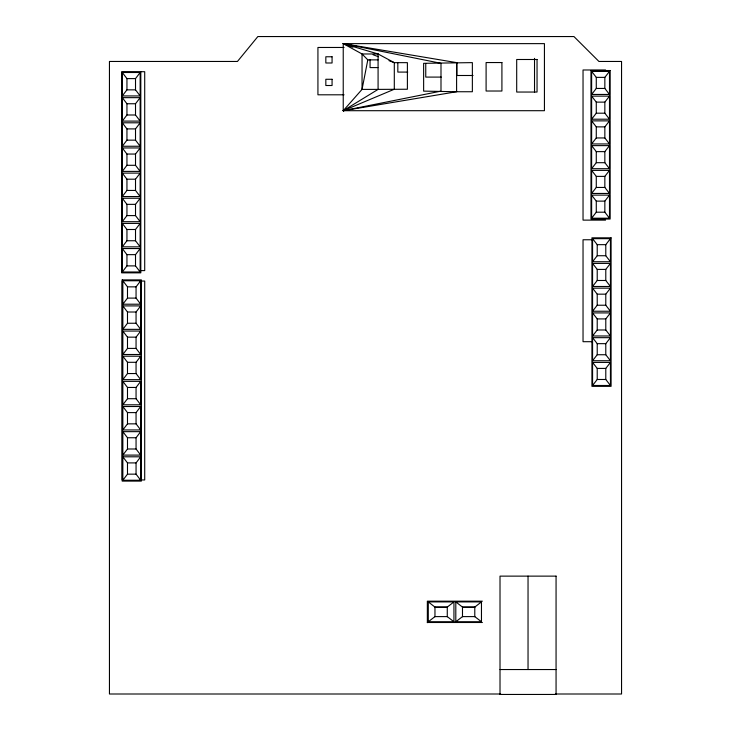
<?xml version="1.0" encoding="UTF-8"?>
<svg xmlns="http://www.w3.org/2000/svg" width="731" height="731" viewBox="0 0 731 731"><rect width="100%" height="100%" fill="white"/><g stroke="black" fill="none" stroke-linecap="round" stroke-linejoin="round"><path stroke-width="1.1" d="M122.296 271.996L122.296 248.549L140.16 248.549L140.16 271.996L122.296 271.996L126.947 265.892L126.947 254.653L122.296 248.549M122.296 246.85L122.296 223.403L140.16 223.403L140.16 246.85L122.296 246.85L126.947 240.746L126.947 229.497L122.296 223.403M122.296 221.694L122.296 198.247L140.16 198.247L140.16 221.694L122.296 221.694L126.947 215.599L126.947 204.351L122.296 198.247M122.296 196.548L122.296 173.101L140.16 173.101L140.16 196.548L122.296 196.548L126.947 190.444L126.947 179.196L122.296 173.101M122.296 171.392L122.296 147.954L140.16 147.954L140.16 171.392L122.296 171.392L126.947 165.297L126.947 154.049L122.296 147.954M122.296 146.246L122.296 122.799L140.16 122.799L140.16 146.246L122.296 146.246L126.947 140.151L126.947 128.903L122.296 122.799M122.296 121.099L122.296 97.652L140.16 97.652L140.16 121.099L122.296 121.099L126.947 114.995L126.947 103.747L122.296 97.652M122.296 95.944L122.296 72.506L140.16 72.506L140.16 95.944L122.296 95.944L126.947 89.849L126.947 78.601L122.296 72.506M122.845 480.249L122.845 456.802L140.708 456.802L140.708 480.249L122.845 480.249L127.486 474.154L127.486 462.906L122.845 456.802M122.845 455.102L122.845 431.655L140.708 431.655L140.708 455.102L122.845 455.102L127.486 448.998L127.486 437.75L122.845 431.655M122.845 429.947L122.845 406.509L140.708 406.509L140.708 429.947L122.845 429.947L127.486 423.852L127.486 412.604L122.845 406.509M122.845 404.8L122.845 381.354L140.708 381.354L140.708 404.8L122.845 404.8L127.486 398.706L127.486 387.457L122.845 381.354M122.845 379.654L122.845 356.207L140.708 356.207L140.708 379.654L122.845 379.654L127.486 373.55L127.486 362.302L122.845 356.207M122.845 354.498L122.845 331.052L140.708 331.052L140.708 354.498L122.845 354.498L127.486 348.404L127.486 337.155L122.845 331.052M122.845 329.352L122.845 305.905L140.708 305.905L140.708 329.352L122.845 329.352L127.486 323.248L127.486 312.009L122.845 305.905M122.845 304.206L122.845 280.759L140.708 280.759L140.708 304.206L122.845 304.206L127.486 298.102L127.486 286.854L122.845 280.759M140.16 271.996L135.518 265.892L135.518 254.653L140.16 248.549M140.16 246.85L135.518 240.746L135.518 229.497L140.16 223.403M140.16 221.694L135.518 215.599L135.518 204.351L140.16 198.247M140.16 196.548L135.518 190.444L135.518 179.196L140.16 173.101M140.16 171.392L135.518 165.297L135.518 154.049L140.16 147.954M140.16 146.246L135.518 140.151L135.518 128.903L140.16 122.799M140.16 121.099L135.518 114.995L135.518 103.747L140.16 97.652M140.16 95.944L135.518 89.849L135.518 78.601L140.16 72.506M140.708 480.249L136.057 474.154L136.057 462.906L140.708 456.802M140.708 455.102L136.057 448.998L136.057 437.75L140.708 431.655M140.708 429.947L136.057 423.852L136.057 412.604L140.708 406.509M140.708 404.8L136.057 398.706L136.057 387.457L140.708 381.354M140.708 379.654L136.057 373.55L136.057 362.302L140.708 356.207M140.708 354.498L136.057 348.404L136.057 337.155L140.708 331.052M140.708 329.352L136.057 323.248L136.057 312.009L140.708 305.905M140.708 304.206L136.057 298.102L136.057 286.854L140.708 280.759M140.809 71.647L140.809 272.846L121.648 272.846L121.648 71.647L144.711 71.711L144.711 270.607L140.206 270.607M367.803 59.878L362.046 89.392L343.232 110.701L544.431 110.701L544.431 43.632L343.232 43.632L343.232 110.701L456.601 91.74L472.363 91.74L472.363 62.619L423.633 63.323L423.633 91.128L456.601 91.74L456.601 62.619L343.232 43.632L362.046 53.975L367.803 59.878L378.082 59.878M591.626 94.445L596.277 88.442L596.277 77.376L591.626 71.373L609.49 71.373L609.49 94.445L591.626 94.445L591.626 71.373M609.49 94.445L604.848 88.442L604.848 77.376L609.49 71.373M591.626 119.199L596.277 113.195L596.277 102.13L591.626 96.126L609.49 96.126L609.49 119.199L591.626 119.199L591.626 96.126M609.49 119.199L604.848 113.195L604.848 102.13L609.49 96.126M591.626 143.952L596.277 137.949L596.277 126.874L591.626 120.871L609.49 120.871L609.49 143.952L591.626 143.952L591.626 120.871M609.49 143.952L604.848 137.949L604.848 126.874L609.49 120.871M591.626 168.697L596.277 162.693L596.277 151.628L591.626 145.624L609.49 145.624L609.49 168.697L591.626 168.697L591.626 145.624M609.49 168.697L604.848 162.693L604.848 151.628L609.49 145.624M591.626 193.45L596.277 187.447L596.277 176.381L591.626 170.378L609.49 170.378L609.49 193.45L591.626 193.45L591.626 170.378M609.49 193.45L604.848 187.447L604.848 176.381L609.49 170.378M591.626 218.203L596.277 212.2L596.277 201.126L591.626 195.122L609.49 195.122L609.49 218.203L591.626 218.203L591.626 195.122M609.49 218.203L604.848 212.2L604.848 201.126L609.49 195.122M592.576 261.735L597.218 255.731L597.218 244.666L592.576 238.662L610.44 238.662L610.44 261.735L592.576 261.735L592.576 238.662M610.44 261.735L605.789 255.731L605.789 244.666L610.44 238.662M592.576 286.488L597.218 280.485L597.218 269.41L592.576 263.407L610.44 263.407L610.44 286.488L592.576 286.488L592.576 263.407M610.44 286.488L605.789 280.485L605.789 269.41L610.44 263.407M592.576 311.232L597.218 305.229L597.218 294.164L592.576 288.16L610.44 288.16L610.44 311.232L592.576 311.232L592.576 288.16M610.44 311.232L605.789 305.229L605.789 294.164L610.44 288.16M592.576 335.986L597.218 329.983L597.218 318.917L592.576 312.914L610.44 312.914L610.44 335.986L592.576 335.986L592.576 312.914M610.44 335.986L605.789 329.983L605.789 318.917L610.44 312.914M592.576 360.739L597.218 354.736L597.218 343.661L592.576 337.667L610.44 337.667L610.44 360.739L592.576 360.739L592.576 337.667M610.44 360.739L605.789 354.736L605.789 343.661L610.44 337.667M592.576 385.484L597.218 379.48L597.218 368.415L592.576 362.412L610.44 362.412L610.44 385.484L592.576 385.484L592.576 362.412M610.44 385.484L605.789 379.48L605.789 368.415L610.44 362.412M428.284 601.905L434.963 607.086L447.271 607.086L453.942 601.905L453.942 621.77L428.284 621.77L428.284 601.905L453.942 601.905M455.806 601.905L462.485 607.086L474.784 607.086L481.464 601.905L481.464 621.77L455.806 621.77L455.806 601.905L481.464 601.905M428.284 621.77L434.963 616.608L447.271 616.608L453.942 621.77M455.806 621.77L462.485 616.608L474.784 616.608L481.464 621.77M345.443 110.125L343.232 110.701L378.082 89.392L407.395 89.237L407.395 62.656L394.301 62.656L388.983 60.673M346.54 109.897L343.232 110.701L394.301 89.237L394.301 62.656L378.082 53.975L343.232 43.632L346.613 44.171M346.585 110.016L343.232 110.701L440.994 91.128L440.994 63.323L343.232 43.632L352.808 47.204M344.054 47.469L317.93 47.469L317.93 94.802L344.054 94.802M377.89 67.59L370.06 67.59L370.06 59.604M605.551 69.984L583.036 69.984L583.036 220.122L605.551 220.122M407.752 72.086L397.828 72.086L397.828 62.985M473.048 75.494L456.912 75.494L456.912 62.976M441.241 77.093L425.753 77.093L425.753 63.716M596.277 77.376L604.848 77.376M126.947 78.601L135.518 78.601M596.277 88.442L604.848 88.442M126.947 89.849L135.518 89.849M596.277 102.13L604.848 102.13M126.947 103.747L135.518 103.747M596.277 113.195L604.848 113.195M126.947 114.995L135.518 114.995M596.277 126.874L604.848 126.874M126.947 128.903L135.518 128.903M596.277 137.949L604.848 137.949M126.947 140.151L135.518 140.151M596.277 151.628L604.848 151.628M126.947 154.049L135.518 154.049M596.277 162.693L604.848 162.693M126.947 165.297L135.518 165.297M596.277 176.381L604.848 176.381M126.947 179.196L135.518 179.196M596.277 187.447L604.848 187.447M126.947 190.444L135.518 190.444M596.277 201.126L604.848 201.126M126.947 204.351L135.518 204.351M596.277 212.2L604.848 212.2M126.947 215.599L135.518 215.599M126.947 229.497L135.518 229.497M592.037 239.759L583.036 239.759L583.036 341.697L592.037 341.697M126.947 240.746L135.518 240.746M597.218 244.666L605.789 244.666M126.947 254.653L135.518 254.653M597.218 255.731L605.789 255.731M126.947 265.892L135.518 265.892M597.218 269.41L605.789 269.41M597.218 280.485L605.789 280.485M140.206 281.051L144.711 281.051L144.711 479.956L140.206 479.956M127.486 286.854L136.057 286.854M597.218 294.164L605.789 294.164M127.486 298.102L136.057 298.102M597.218 305.229L605.789 305.229M127.486 312.009L136.057 312.009M597.218 318.917L605.789 318.917M127.486 323.248L136.057 323.248M597.218 329.983L605.789 329.983M127.486 337.155L136.057 337.155M597.218 343.661L605.789 343.661M127.486 348.404L136.057 348.404M597.218 354.736L605.789 354.736M127.486 362.302L136.057 362.302M597.218 368.415L605.789 368.415M127.486 373.55L136.057 373.55M597.218 379.48L605.789 379.48M127.486 387.457L136.057 387.457M127.486 398.706L136.057 398.706M127.486 412.604L136.057 412.604M127.486 423.852L136.057 423.852M127.486 437.75L136.057 437.75M127.486 448.998L136.057 448.998M127.486 462.906L136.057 462.906M127.486 474.154L136.057 474.154M482.396 601.184L427.352 601.184L427.352 622.666M434.963 607.242L447.271 607.242M462.485 607.242L474.784 607.242M427.352 622.492L482.396 622.492M500.013 669.541L556.063 669.541M500.653 694.002L109.449 694.002L109.449 61.459L237.456 61.459L257.86 36.55L573.936 36.55L598.936 61.459L621.551 61.459L621.551 694.002L555.396 694.002M373.029 54.724L378.347 56.707M534.525 58.352L534.525 92.316M528.038 576.129L528.038 669.541M474.784 607.086L474.784 616.772M462.485 607.086L462.485 616.772M447.271 607.086L447.271 616.772M434.963 607.086L434.963 616.772M122.196 281.051L122.196 479.956M122.196 279.9L122.196 481.099L141.357 481.099L141.357 279.9L122.196 279.9M378.082 53.975L362.046 53.975L362.046 89.392L378.082 89.392L378.082 53.975M332.066 56.762L325.834 56.762L325.834 62.994L332.066 62.994L332.066 56.762M537.047 59.494L516.698 59.494L516.698 92.042L537.047 92.042L537.047 59.494M501.914 62.546L486.106 62.546L486.097 91.019L501.914 91.019L501.914 62.546M610.138 70.532L590.977 70.532L590.977 219.035L610.138 219.035L610.138 70.532M332.066 79.277L325.834 79.277L325.834 85.509L332.066 85.509L332.066 79.277M611.089 237.822L591.927 237.822L591.927 386.324L611.089 386.324L611.089 237.822M556.063 576.129L500.013 576.129L500.013 694.45L556.063 694.45L556.063 576.129M346.576 44.28L343.232 43.632L346.585 44.326"/></g></svg>
